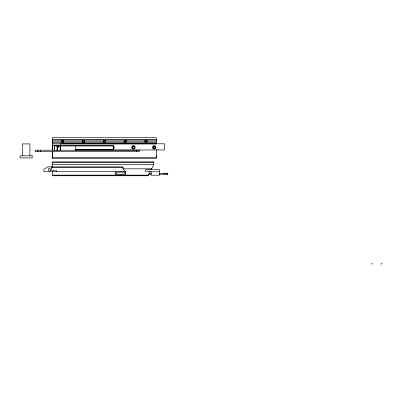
<?xml version="1.0" encoding="UTF-8"?>
<svg xmlns="http://www.w3.org/2000/svg" width="402" height="402" viewBox="0 0 402 402"><rect width="100%" height="100%" fill="white"/><g stroke="black" fill="none" stroke-linecap="round" stroke-linejoin="round"><path stroke-width="0.6" d="M156.378 149.639L156.378 158.413L52.295 158.413L52.295 151.504M52.295 150.263L52.295 137.725L156.378 137.725L156.378 143.906L52.295 143.906M54.295 148.534L54.295 148.067M60.189 150.835L60.189 145.981M75.802 150.378L75.802 145.981M113.525 147.765L113.57 147.635A2.116 1.477 0 0 0 113.57 147.097L113.525 146.966M61.928 140.665C61.109 144.353 65.958 140.333 62.35 140.343C60.129 141.665 64.099 143.524 63.752 141.037C59.888 137.881 62.767 145.715 63.707 140.906M83.832 140.303C78.898 143.102 88.259 142.343 83.294 140.303C80.767 141.494 85.093 143.705 84.526 140.906M104.234 142.338C107.379 141.906 103.279 138.534 103.384 141.599C103.987 143.454 106.53 141.378 104.902 140.404C101.349 139.881 105.369 144.539 105.344 140.906M125.469 140.303C120.625 142.831 129.61 142.615 125.062 140.273C122.303 141.253 126.67 143.846 126.158 140.906M146.755 142.042C148.102 140.605 145.016 139.393 144.976 141.303C144.931 142.911 147.645 142.434 146.976 140.906M150.373 171.257L148.072 175.759L52.476 175.759L52.476 171.518M151.082 169.875L153.785 164.594L153.785 161.88L52.476 161.88L52.476 167.011M82.747 140.665L82.747 141.951L83.837 142.313M103.565 140.665L103.455 141.785L104.244 142.338M124.379 140.665L124.379 141.951L125.469 142.313M146.981 140.921C142.469 138.167 147.097 146.016 146.75 140.569M145.197 140.665L145.197 141.951M57.416 148.413L59.149 145.986M61.923 140.67L62.797 140.268L63.717 140.921M82.742 140.67L83.048 140.404M103.56 140.67L103.862 140.404M124.374 140.67C125.509 139.228 127.258 141.846 125.444 142.318M145.192 140.67L145.499 140.404M380.86 264.275L381.9 263.235M146.77 142.027L145.866 142.338L145.187 141.936M83.812 142.318C85.234 142.027 84.48 139.745 83.169 140.343M103.982 140.343L104.249 140.273M145.619 140.343L146.77 140.589M104.234 140.278L105.349 140.921M58.034 145.981L57.069 145.986L57.069 150.845M163.579 173.332L167.74 173.332L159.107 173.332M52.295 139.71L156.378 139.71M52.295 140.117L156.378 140.117M52.295 141.821L61.843 141.821M63.652 141.821L82.661 141.821M84.47 141.821L103.48 141.821M105.284 141.821L124.293 141.821M126.102 141.821L145.112 141.821M146.921 141.821L156.378 141.821M52.295 142.881L156.378 142.881M52.295 145.293L113.274 145.293L113.274 149.454L75.802 149.454M54.295 145.986L113.274 145.986M132.58 146.182L133.836 146.182M153.273 146.182L155.157 146.182M57.069 146.68L57.622 146.68M57.069 149.454L57.622 149.454M75.526 149.966L164.559 149.966L164.559 143.785L60.476 143.785L60.476 149.966M57.069 150.147L57.622 150.147M52.295 157.72L156.378 157.72M52.476 162.574L153.785 162.574M52.476 164.594L153.785 164.594M51.521 167.574L122.992 167.574M122.756 168.82L151.624 168.82M125.766 171.734L43.888 171.734L43.888 169.307L47.702 166.88L122.992 166.88L122.992 168.961L125.766 171.734L125.766 174.166L124.726 175.207L116.399 175.207L115.359 174.166L115.359 171.734M159.483 171.734L145.609 171.734L145.609 169.654L159.483 169.654L159.483 175.207L151.157 175.207L151.157 171.734M149.237 173.332L151.087 173.332M148.619 174.373L151.162 174.373M159.107 174.373L167.74 174.373L167.74 173.327M52.476 175.141L148.388 175.141M125.444 140.293L126.168 140.921M83.812 140.293L84.531 140.921M371.493 263.235L372.533 264.275M156.378 155.7L156.378 157.092M136.434 150.212L136.434 151.599M57.622 145.986L57.622 150.845M56.375 171.734L56.375 170.347L51.521 170.347L51.521 166.88M54.295 145.293L54.295 150.845M52.295 146.368L52.295 149.765M52.295 151.539L52.295 155.006M52.295 155.7L52.295 157.092M40.677 150.212L40.677 151.599M37.904 150.212L37.904 151.599M29.919 155.825L29.919 143.906L22.356 143.906L22.356 155.825M113.233 146.574A1.04 1.04 0 0 1 113.233 148.167M113.188 145.75A1.734 1.734 0 0 1 113.188 148.986M134.389 147.635L133.379 148.408L132.374 147.635A2.116 1.477 0 0 1 132.374 147.097L133.379 146.328L134.384 147.097A2.116 1.477 0 0 1 134.389 147.635M155.202 147.635L154.197 148.408L153.192 147.635A2.116 1.477 0 0 1 153.192 147.097L154.197 146.328L155.202 147.097A2.116 1.477 0 0 1 155.202 147.635M139.213 150.212L35.125 150.212L35.125 151.599L139.213 151.599L139.213 150.212M32.175 155.825L20.1 155.825L20.1 157.911L32.175 157.911L32.175 155.825M124.032 172.081L117.093 172.081A1.04 1.04 0 0 0 116.052 173.126A1.04 1.04 0 0 0 117.093 174.166L124.032 174.166A1.04 1.04 0 0 0 125.072 173.126A1.04 1.04 0 0 0 124.032 172.081M167.74 174.357L167.202 174.373L167.74 174.357M50.481 170.001L50.481 169.307A1.04 1.04 0 0 0 49.441 168.267A1.04 1.04 0 0 0 48.396 169.307L48.396 170.001A1.04 1.04 0 0 0 49.441 171.041A1.04 1.04 0 0 0 50.481 170.001M132.71 148.167A1.04 1.04 0 0 0 134.404 147.549A1.04 1.04 0 0 0 133.027 146.393A1.04 1.04 0 0 0 132.71 148.167M132.318 148.745A1.734 1.734 0 0 0 135.102 147.599A1.734 1.734 0 0 0 132.72 145.765A1.734 1.734 0 0 0 132.318 148.745M153.529 148.167A1.04 1.04 0 0 0 155.222 147.549A1.04 1.04 0 0 0 153.84 146.393A1.04 1.04 0 0 0 153.529 148.167M153.137 148.745A1.734 1.734 0 0 0 155.916 147.599A1.734 1.734 0 0 0 153.539 145.765A1.734 1.734 0 0 0 153.137 148.745"/></g></svg>
